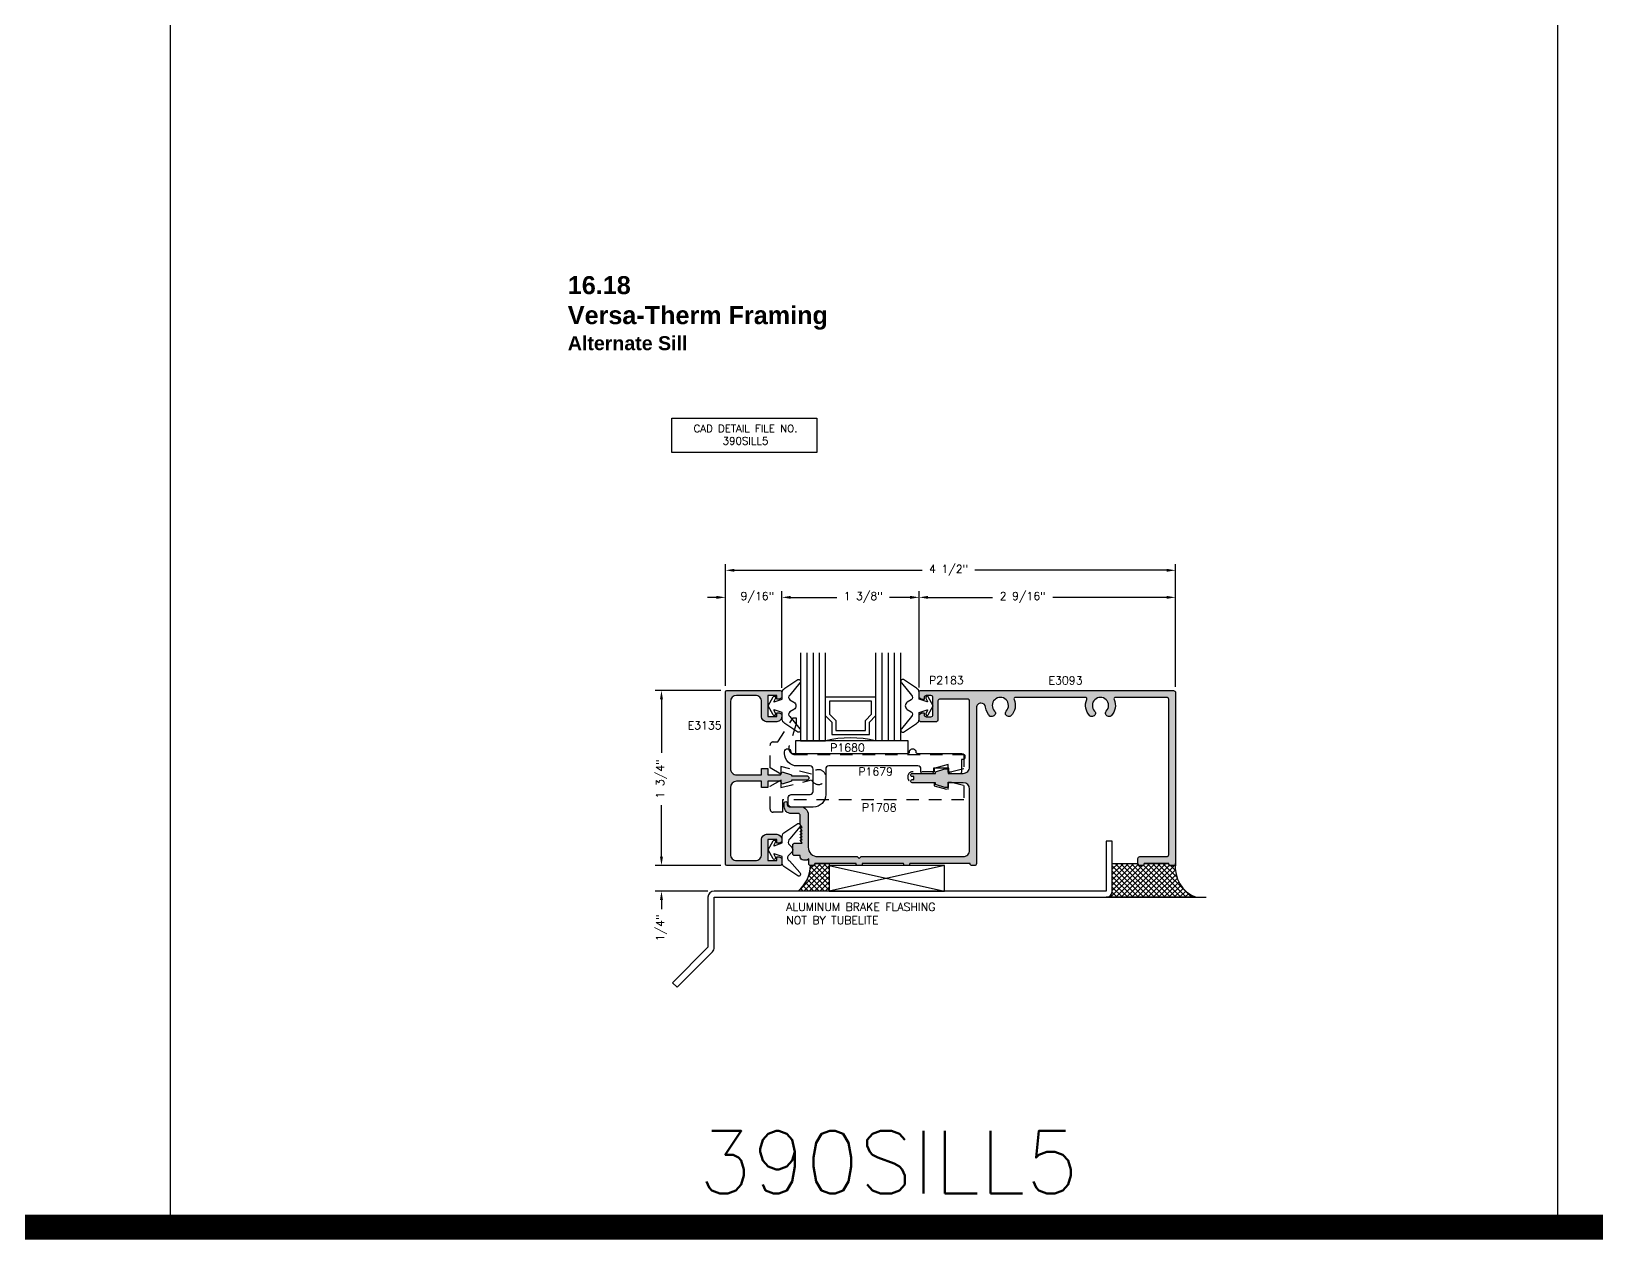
# Model space of a CAD drawing. Extents: x 0 to 139, y 0 to 39.
# Drawn here: x 67.94 to 83.59, y 14.5 to 26.59 of the extents above; entities that cross this region are included whole.
import ezdxf

# ---------------------------------------------------------------- set-up
doc = ezdxf.new("R2010")
doc.units = 0
doc.header["$MEASUREMENT"] = 0
doc.linetypes.add('HIDDEN2', pattern=[0.1875, 0.125, -0.0625])
doc.layers.get('DEFPOINTS').update_dxf_attribs({"linetype": 'CONTINUOUS'})
for name, color, linetype in [('R-ANNO-DIMS', 3, 'CONTINUOUS'), ('R-ANNO-TEXT', 6, 'CONTINUOUS'), ('R-DET1', 4, 'CONTINUOUS'), ('R-DET2', 2, 'CONTINUOUS'), ('R-DET3', 5, 'CONTINUOUS'), ('R-OTLN', 1, 'CONTINUOUS'), ('R-PAT1', 5, 'CONTINUOUS'), ('TITLE', 7, 'CONTINUOUS')]:
    doc.layers.add(name, color=color, linetype=linetype)
doc.styles.get("Standard").update_dxf_attribs({"font": 'simplex'})
doc.dimstyles.new('1X', dxfattribs={"dimtxt": 0.08, "dimasz": 0.09, "dimexe": 0.0625, "dimexo": 0.0625, "dimgap": 0.0625, "dimtad": 0, "dimdec": 5, "dimzin": 4, "dimtxsty": 'STANDARD', "dimcen": 0, "dimazin": 3, "dimtfac": 1, "dimtdec": 5, "dimtofl": 0, "dimtmove": 0, "dimatfit": 3, "dimtolj": 1, "dimtzin": 0})
pattern_1 = [(45, (72.71471679912965, 14.19499892158308), (-0.02651650429449553, 0.02651650429449553), []), (135, (72.71471679912965, 14.19499892158308), (-0.02651650429449553, -0.02651650429449553), [])]
pattern_2 = [(0, (72.71471679912965, 14.19499892158308), (0.009375, 0.01875), [0, -0.01875])]

# ---------------------------------------------------------------- blocks, each defined once
blk = doc.blocks.new('*D55')
at = {"layer": 'DEFPOINTS', "color": 0}
for p in [(74.89228389758746, 19.99479435710727), (74.23807637130348, 18.24479435710727), (74.89228389758748, 18.24479435710727)]:
    blk.add_point(p, dxfattribs=at)
at = {"layer": 'R-ANNO-DIMS', "color": 0}
for p, q in [((74.82978389758746, 19.99479435710727), (74.17557637130348, 19.99479435710727)), ((74.23807637130348, 19.90479435710727), (74.23807637130348, 19.37306921809298)), ((74.23807637130348, 18.33479435710727), (74.23807637130348, 18.84806921809298)), ((74.82978389758748, 18.24479435710727), (74.17557637130348, 18.24479435710727))]:
    blk.add_line(p, q, dxfattribs=at)
for points in [[(74.22307637130348, 19.90479435710727), (74.25307637130348, 19.90479435710727), (74.23807637130348, 19.99479435710727)], [(74.22307637130348, 18.33479435710727), (74.25307637130348, 18.33479435710727), (74.23807637130348, 18.24479435710727)]]:
    blk.add_solid(points, dxfattribs=at)
at = {"layer": 'R-ANNO-DIMS', "color": 0, "insert": (74.23807637130348, 19.110569218093), "char_height": 0.08, "attachment_point": 5, "rotation": 90}
blk.add_mtext('\\A1;1 3/4"', dxfattribs=at)
blk = doc.blocks.new('*D56')
at = {"layer": 'DEFPOINTS', "color": 0}
for p in [(74.89228389758746, 18.24479435710727), (74.23807637130348, 17.98952285817661), (74.76526998153165, 17.98952285817661)]:
    blk.add_point(p, dxfattribs=at)
at = {"layer": 'R-ANNO-DIMS', "color": 0}
for p, q in [((74.23807637130348, 18.33479435710727), (74.23807637130348, 18.42479435710727)), ((74.82978389758746, 18.24479435710727), (74.17557637130348, 18.24479435710727)), ((74.70276998153165, 17.98952285817661), (74.17557637130348, 17.98952285817661)), ((74.23807637130348, 17.89952285817661), (74.23807637130348, 17.80952285817661))]:
    blk.add_line(p, q, dxfattribs=at)
for points in [[(74.22307637130348, 18.33479435710727), (74.25307637130348, 18.33479435710727), (74.23807637130348, 18.24479435710727)], [(74.22307637130348, 17.89952285817661), (74.25307637130348, 17.89952285817661), (74.23807637130348, 17.98952285817661)]]:
    blk.add_solid(points, dxfattribs=at)
at = {"layer": 'R-ANNO-DIMS', "color": 0, "insert": (74.23807637130348, 17.62130857246234), "char_height": 0.08, "attachment_point": 5, "rotation": 90}
blk.add_mtext('\\A1;1/4"', dxfattribs=at)
blk = doc.blocks.new('*D57')
at = {"layer": 'DEFPOINTS', "color": 0}
for p in [(76.81223663572847, 20.9258864880792), (76.81223663572847, 19.96213604571594), (79.37570013127332, 19.96971778317404)]:
    blk.add_point(p, dxfattribs=at)
at = {"layer": 'R-ANNO-DIMS', "color": 0}
for p, q in [((76.81223663572847, 20.02463604571594), (76.81223663572847, 20.9883864880792)), ((79.37570013127332, 20.03221778317404), (79.37570013127332, 20.9883864880792)), ((76.90223663572847, 20.9258864880792), (77.5474922053162, 20.9258864880792)), ((79.28570013127332, 20.9258864880792), (78.14868268150668, 20.9258864880792))]:
    blk.add_line(p, q, dxfattribs=at)
for points in [[(76.90223663572847, 20.9408864880792), (76.90223663572847, 20.9108864880792), (76.81223663572847, 20.9258864880792)], [(79.28570013127332, 20.9408864880792), (79.28570013127332, 20.9108864880792), (79.37570013127332, 20.9258864880792)]]:
    blk.add_solid(points, dxfattribs=at)
at = {"layer": 'R-ANNO-DIMS', "color": 0, "insert": (77.84808744341144, 20.9258864880792), "char_height": 0.08, "attachment_point": 5}
blk.add_mtext('\\A1;2 9/16"', dxfattribs=at)
blk = doc.blocks.new('*D58')
at = {"layer": 'DEFPOINTS', "color": 0}
for p in [(75.44028389758746, 20.9258864880792), (75.44028389758746, 19.95772215746541), (76.81223663572847, 19.96213604571594)]:
    blk.add_point(p, dxfattribs=at)
at = {"layer": 'R-ANNO-DIMS', "color": 0}
for p, q in [((75.44028389758746, 20.02022215746541), (75.44028389758746, 20.9883864880792)), ((76.81223663572847, 20.02463604571594), (76.81223663572847, 20.9883864880792)), ((75.53028389758747, 20.9258864880792), (75.99149650493393, 20.9258864880792)), ((76.72223663572846, 20.9258864880792), (76.51649650493394, 20.9258864880792))]:
    blk.add_line(p, q, dxfattribs=at)
for points in [[(75.53028389758747, 20.9408864880792), (75.53028389758747, 20.9108864880792), (75.44028389758746, 20.9258864880792)], [(76.72223663572846, 20.9408864880792), (76.72223663572846, 20.9108864880792), (76.81223663572847, 20.9258864880792)]]:
    blk.add_solid(points, dxfattribs=at)
at = {"layer": 'R-ANNO-DIMS', "color": 0, "insert": (76.25399650493394, 20.9258864880792), "char_height": 0.08, "attachment_point": 5}
blk.add_mtext('\\A1;1 3/8"', dxfattribs=at)
blk = doc.blocks.new('*D59')
at = {"layer": 'DEFPOINTS', "color": 0}
for p in [(74.87728389758746, 20.9258864880792), (74.87728389758746, 19.97979435710728), (75.44028389758746, 19.95772215746541)]:
    blk.add_point(p, dxfattribs=at)
at = {"layer": 'R-ANNO-DIMS', "color": 0}
for p, q in [((74.87728389758746, 20.04229435710728), (74.87728389758746, 20.9883864880792)), ((75.44028389758746, 20.02022215746541), (75.44028389758746, 20.9883864880792)), ((74.78728389758746, 20.9258864880792), (74.69728389758745, 20.9258864880792)), ((75.53028389758747, 20.9258864880792), (75.62028389758747, 20.9258864880792))]:
    blk.add_line(p, q, dxfattribs=at)
for points in [[(74.78728389758746, 20.9408864880792), (74.78728389758746, 20.9108864880792), (74.87728389758746, 20.9258864880792)], [(75.53028389758747, 20.9408864880792), (75.53028389758747, 20.9108864880792), (75.44028389758746, 20.9258864880792)]]:
    blk.add_solid(points, dxfattribs=at)
at = {"layer": 'R-ANNO-DIMS', "color": 0, "insert": (75.19637567992741, 20.9258864880792), "char_height": 0.08, "attachment_point": 5}
blk.add_mtext('\\A1;9/16"', dxfattribs=at)
blk = doc.blocks.new('*D54')
at = {"layer": 'DEFPOINTS', "color": 0}
for p in [(79.37570013127332, 21.19624587723035), (74.87728389758746, 20.9258864880792), (79.37570013127332, 20.9258864880792)]:
    blk.add_point(p, dxfattribs=at)
at = {"layer": 'R-ANNO-DIMS', "color": 0}
for p, q in [((74.87728389758746, 20.9883864880792), (74.87728389758746, 21.25874587723035)), ((74.96728389758746, 21.19624587723035), (76.84461088248929, 21.19624587723035)), ((79.28570013127332, 21.19624587723035), (77.3696108824893, 21.19624587723035)), ((79.37570013127332, 20.9883864880792), (79.37570013127332, 21.25874587723035))]:
    blk.add_line(p, q, dxfattribs=at)
for points in [[(74.96728389758746, 21.21124587723035), (74.96728389758746, 21.18124587723035), (74.87728389758746, 21.19624587723035)], [(79.28570013127332, 21.21124587723035), (79.28570013127332, 21.18124587723035), (79.37570013127332, 21.19624587723035)]]:
    blk.add_solid(points, dxfattribs=at)
at = {"layer": 'R-ANNO-DIMS', "color": 0, "insert": (77.1071108824893, 21.19624587723035), "char_height": 0.08, "attachment_point": 5}
blk.add_mtext('\\A1;4 1/2"', dxfattribs=at)

msp = doc.modelspace()

# ---------------------------------------------------------------- hatches: boundary and pattern name
at = {"layer": 'R-DET3'}
h = msp.add_hatch(dxfattribs=at)
h.set_pattern_fill('ANSI37', color=256, scale=0.3, style=0)
h.set_pattern_definition(pattern_1)
edge = h.paths.add_edge_path()
edge.add_line((75.77878859829048, 18.26643742954079), (75.91288066869068, 18.26643742954079))
edge.add_line((75.91288066869068, 18.26643742954079), (75.91288066869068, 17.98976660165034))
edge.add_line((75.91288066869068, 17.98976660165034), (75.60323651036435, 17.98976660165034))
edge.add_arc((75.39131158587274, 18.24988646680301), 0.3355212629146163, 309.1704019478558, 359.0694462676836)
edge.add_line((75.72678859829048, 18.2444374295408), (75.75878859829048, 18.2444374295408))
edge.add_arc((75.7587885982905, 18.2544374295408), 0.01000000000000156, 269.9999999999185, 359.9999999999797)
edge.add_line((75.76878859829048, 18.25443742954079), (75.76878859829048, 18.2564374295408))
edge.add_arc((75.77878859829048, 18.2564374295408), 0.009999999999990905, 90, 180.0000000000204, ccw=False)
h = msp.add_hatch(dxfattribs=at)
h.set_pattern_fill('ANSI37', color=256, scale=0.3, style=0)
h.set_pattern_definition(pattern_1)
edge = h.paths.add_edge_path()
edge.add_line((79.07083197349952, 18.26619368606706), (79.29773197349952, 18.26619368606706))
edge.add_arc((79.29773197349954, 18.25602701940039), 0.01016666666666666, -10.388857815481401, 90.00000000008009, ccw=False)
edge.add_arc((79.31618267772487, 18.25264439029241), 0.008591549295762013, 169.6111421845133, 280.3888578155904)
edge.add_line((79.31773197349953, 18.24419368606706), (79.35573311632402, 18.24419368606706))
edge.add_arc((79.35573311632402, 18.26419368606706), 0.02000000000000313, 270, 359.9967259554512)
edge.add_arc((79.69350776892394, 18.22529480185265), 0.3201464729439384, 173.0213301889905, 248.6971836574843)
edge.add_line((79.5771995071617, 17.92702285817661), (78.68131598153165, 17.92702285817661))
edge.add_line((78.68131598153165, 17.92702285817661), (78.6907127601341, 17.92773329148532))
edge.add_arc((78.68636958748723, 17.98517968552974), 0.05761034054183993, 274.3235603609035, 364.3235603608996)
edge.add_line((78.74381598153165, 17.98952285817661), (78.74381598153165, 18.26619368606706))
edge.add_line((78.74381598153165, 18.26619368606706), (79.00073197349954, 18.26619368606707))
edge.add_line((79.00073197349954, 18.26619368606707), (79.00073197349954, 18.26419368606705))
edge.add_arc((79.02073197349954, 18.26419368606705), 0.01999999999999602, 180, 270)
edge.add_line((79.02073197349954, 18.24419368606706), (79.05083197349953, 18.24419368606706))
edge.add_arc((79.05083197349953, 18.25419368606706), 0.01000000000000156, 270, 359.9999999999797)
edge.add_arc((79.07303197349954, 18.25419368606705), 0.01220000000000709, 100.38885781554399, 180, ccw=False)
at = {"layer": 'R-PAT1'}
h = msp.add_hatch(dxfattribs=at)
h.set_pattern_fill('DOTS', color=256, scale=0.3, style=0)
h.set_pattern_definition(pattern_2)
edge = h.paths.add_edge_path()
edge.add_arc((75.17631599875477, 19.88282645827459), 0.06196790714735794, 359.9703191285418, 450.0296808714681)
edge.add_line((75.17628389758745, 19.94479435710728), (74.98928389758746, 19.94479435710728))
edge.add_arc((74.98942296008745, 19.88265529460728), 0.0621392181054573, 90.12822338664773, 179.871776613349)
edge.add_line((74.92728389758746, 19.88279435710728), (74.92728389758746, 19.21379435710728))
edge.add_arc((74.98925179642013, 19.21376225593996), 0.06196790714734373, 179.9703191285385, 270.0296808714681)
edge.add_line((74.98928389758746, 19.15179435710728), (75.23828389758746, 19.15179435710728))
edge.add_line((75.23828389758746, 19.15179435710728), (75.23828389758746, 19.21429435710728))
edge.add_line((75.23828389758746, 19.21429435710728), (75.30228389758746, 19.21429435710728))
edge.add_line((75.30228389758746, 19.21429435710728), (75.30228389758746, 19.15179435710728))
edge.add_line((75.30228389758746, 19.15179435710728), (75.42728389758746, 19.15179435710728))
edge.add_line((75.42728389758746, 19.15179435710728), (75.44428389758745, 19.18279435710728))
edge.add_line((75.44428389758745, 19.18279435710728), (75.53628389758747, 19.15179435710728))
edge.add_line((75.53628389758747, 19.15179435710728), (75.53628389758747, 19.14279435710728))
edge.add_line((75.53628389758747, 19.14279435710728), (75.68928389758746, 19.14279435710728))
edge.add_arc((75.68940785592079, 19.11991831544061), 0.02287637751050874, -0.3104654173765766, 90.31046541735878, ccw=False)
edge.add_arc((75.68940785592079, 19.11967039877394), 0.02287637751050874, -90.31046541735878, 0.31046541735878463, ccw=False)
edge.add_line((75.68928389758746, 19.09679435710728), (75.53628389758747, 19.09679435710728))
edge.add_line((75.53628389758747, 19.09679435710728), (75.53628389758747, 19.08779435710728))
edge.add_line((75.53628389758747, 19.08779435710728), (75.44428389758745, 19.05679435710728))
edge.add_line((75.44428389758745, 19.05679435710728), (75.42728389758746, 19.08779435710728))
edge.add_line((75.42728389758746, 19.08779435710728), (75.30228389758746, 19.08779435710728))
edge.add_line((75.30228389758746, 19.08779435710728), (75.30228389758746, 19.02529435710728))
edge.add_line((75.30228389758746, 19.02529435710728), (75.23828389758746, 19.02529435710728))
edge.add_line((75.23828389758746, 19.02529435710728), (75.23828389758746, 19.08779435710728))
edge.add_line((75.23828389758746, 19.08779435710728), (74.98928389758746, 19.08779435710728))
edge.add_arc((74.98942296008745, 19.02565529460728), 0.0621392181054573, 90.12822338664773, 179.871776613349)
edge.add_line((74.92728389758746, 19.02579435710728), (74.92728389758746, 18.35679435710728))
edge.add_arc((74.98925179642013, 18.35676225593996), 0.06196790714734373, 179.9703191285352, 270.0296808714681)
edge.add_line((74.98928389758746, 18.29479435710728), (75.17628389758745, 18.29479435710728))
edge.add_arc((75.17648583557195, 18.35659241912279), 0.06179839195175105, 269.812774823736, 360.1872251762541)
edge.add_line((75.23828389758746, 18.35679435710728), (75.23828389758746, 18.50679435710727))
edge.add_arc((75.2884737034127, 18.50660455128203), 0.05019016472404399, 90.21667788290938, 179.7833221170947, ccw=False)
edge.add_line((75.28828389758746, 18.55679435710728), (75.39028389758745, 18.55679435710728))
edge.add_arc((75.39026578164543, 18.50677624116524), 0.05001811922271911, 0.020751820721216063, 89.97924817928288, ccw=False)
edge.add_line((75.44028389758746, 18.50679435710727), (75.44028389758746, 18.48179435710728))
edge.add_line((75.44028389758746, 18.48179435710728), (75.41528389758746, 18.46779435710728))
edge.add_line((75.41528389758746, 18.46779435710728), (75.39028389758745, 18.46779435710728))
edge.add_line((75.39028389758745, 18.46779435710728), (75.39028389758745, 18.50629435710728))
edge.add_line((75.39028389758745, 18.50629435710728), (75.30228389758746, 18.50629435710728))
edge.add_line((75.30228389758746, 18.50629435710728), (75.30228389758746, 18.29429435710728))
edge.add_line((75.30228389758746, 18.29429435710728), (75.39028389758745, 18.29429435710728))
edge.add_line((75.39028389758745, 18.29429435710728), (75.39028389758745, 18.33279435710728))
edge.add_line((75.39028389758745, 18.33279435710728), (75.41528389758746, 18.33279435710728))
edge.add_line((75.41528389758746, 18.33279435710728), (75.44028389758746, 18.31879435710728))
edge.add_line((75.44028389758746, 18.31879435710728), (75.44028389758746, 18.25979435710727))
edge.add_arc((75.4252613169423, 18.25981693775244), 0.01502259761579357, 270.0861220001308, 359.91387799988274, ccw=False)
edge.add_line((75.42528389758746, 18.24479435710727), (74.89228389758746, 18.24479435710727))
edge.add_arc((74.89230647823261, 18.25981693775244), 0.01502259761579, 180.0861220001174, 269.91387799992333, ccw=False)
edge.add_line((74.87728389758746, 18.25979435710727), (74.87728389758746, 19.11979435710727))
edge.add_line((74.87728389758746, 19.11979435710727), (74.87728389758746, 19.97979435710728))
edge.add_arc((74.89230647823261, 19.97977177646212), 0.01502259761577936, 90.08612200007673, 179.9138779998691, ccw=False)
edge.add_line((74.89228389758746, 19.99479435710727), (75.42528389758746, 19.99479435710727))
edge.add_arc((75.4252613169423, 19.97977177646212), 0.01502259761578291, 0.08612200011731375, 89.9138779998691, ccw=False)
edge.add_line((75.44028389758746, 19.97979435710728), (75.44028389758746, 19.92079435710728))
edge.add_line((75.44028389758746, 19.92079435710728), (75.41528389758746, 19.90679435710728))
edge.add_line((75.41528389758746, 19.90679435710728), (75.39028389758745, 19.90679435710728))
edge.add_line((75.39028389758745, 19.90679435710728), (75.39028389758745, 19.94529435710728))
edge.add_line((75.39028389758745, 19.94529435710728), (75.30228389758746, 19.94529435710728))
edge.add_line((75.30228389758746, 19.94529435710728), (75.30228389758746, 19.73329435710728))
edge.add_line((75.30228389758746, 19.73329435710728), (75.39028389758745, 19.73329435710728))
edge.add_line((75.39028389758745, 19.73329435710728), (75.39028389758745, 19.77179435710728))
edge.add_line((75.39028389758745, 19.77179435710728), (75.41528389758746, 19.77179435710728))
edge.add_line((75.41528389758746, 19.77179435710728), (75.44028389758746, 19.75779435710728))
edge.add_line((75.44028389758746, 19.75779435710728), (75.44028389758746, 19.73279435710728))
edge.add_arc((75.39043582066438, 19.73264243403036), 0.04984830843219237, -90.1746210627366, 0.17462106272841993, ccw=False)
edge.add_line((75.39028389758745, 19.68279435710728), (75.28828389758746, 19.68279435710728))
edge.add_arc((75.28830201352949, 19.73281247304931), 0.05001811922271555, 180.0207518207171, 269.97924817928293, ccw=False)
edge.add_line((75.23828389758746, 19.73279435710728), (75.23828389758746, 19.88279435710728))
h = msp.add_hatch(dxfattribs=at)
h.set_pattern_fill('DOTS', color=256, scale=0.3, style=0)
h.set_pattern_definition(pattern_2)
edge = h.paths.add_edge_path()
edge.add_line((75.62513197349953, 18.65519368606705), (75.62513197349953, 18.74519368606705))
edge.add_arc((75.60513197349952, 18.74519368606705), 0.01999999999999957, 0, 90)
edge.add_line((75.60513197349952, 18.76519368606705), (75.53323197349953, 18.76519368606705))
edge.add_arc((75.53317488130095, 18.83313659386847), 0.06794293178860612, 179.9518545591017, 270.0481454408979, ccw=False)
edge.add_line((75.46523197349953, 18.83319368606706), (75.46523197349953, 18.87019368606705))
edge.add_arc((75.48023197349953, 18.87019401940039), 0.01500000000370427, -0.0012732395480838932, 180.0012732395481, ccw=False)
edge.add_line((75.49523197349953, 18.87019368606705), (75.49523197349953, 18.85319368606705))
edge.add_arc((75.51523197349952, 18.85319368606705), 0.01999999999999957, 180, 270)
edge.add_line((75.51523197349952, 18.83319368606706), (75.62523197349952, 18.83319368606706))
edge.add_arc((75.62516868044817, 18.7531303930157), 0.08006331806912682, 0.04529446418848693, 89.95470553581009, ccw=False)
edge.add_line((75.70523197349952, 18.75319368606706), (75.70523197349952, 18.42719368606706))
edge.add_arc((75.79809881287777, 18.42706052544529), 0.09286693484688208, 179.9178443409255, 270.082155659077)
edge.add_line((75.79823197349954, 18.33419368606705), (76.19423197349954, 18.33419368606705))
edge.add_line((76.19423197349953, 18.33419368606705), (76.21423197349952, 18.31419368606705))
edge.add_line((76.21423197349954, 18.31419368606706), (76.23423197349955, 18.33419368606706))
edge.add_line((76.23423197349953, 18.33419368606705), (77.25423197349953, 18.33419368606705))
edge.add_arc((77.25423982790566, 18.39718583166092), 0.06299214608354659, 269.9928558661521, 360.0071441338504)
edge.add_line((77.31723197349953, 18.39719368606706), (77.31723197349953, 19.00919368606705))
edge.add_arc((77.25406851196108, 19.00903022452859), 0.06316367305021917, 0.148276157292236, 89.85172384270454)
edge.add_line((77.25423197349953, 19.07219368606705), (77.10273197349953, 19.07219368606705))
edge.add_line((77.10273197349953, 19.07219368606705), (77.10273197349953, 19.02519368606705))
edge.add_line((77.10273197349953, 19.02519368606706), (77.07173197349952, 19.02519368606706))
edge.add_line((77.07173197349952, 19.02519368606706), (76.97773197349953, 19.05619368606705))
edge.add_line((76.97773197349953, 19.05619368606705), (76.97773197349953, 19.07219368606705))
edge.add_line((76.97773197349953, 19.07219368606705), (76.74423197349954, 19.07219368606705))
edge.add_arc((76.74410883917118, 19.0880705517387), 0.01587734315363058, 179.5556468117117, 270.44435318828187, ccw=False)
edge.add_arc((76.74410883917118, 19.08831682039541), 0.01587734315362926, 89.5556468117133, 180.4443531882915, ccw=False)
edge.add_line((76.74423197349954, 19.10419368606706), (76.75923197349954, 19.10419368606706))
edge.add_line((76.75923197349952, 19.10419368606706), (76.75923197349952, 19.13419368606706))
edge.add_line((76.75923197349952, 19.13419368606705), (76.74423197349952, 19.13419368606705))
edge.add_arc((76.74410883917118, 19.15007055173869), 0.01587734315363233, 179.5556468117182, 270.4443531882754, ccw=False)
edge.add_arc((76.74410883917118, 19.15031682039541), 0.01587734315363191, 89.55564681172302, 180.444353188285, ccw=False)
edge.add_line((76.74423197349954, 19.16619368606705), (76.97773197349953, 19.16619368606705))
edge.add_line((76.97773197349953, 19.16619368606705), (76.97773197349953, 19.18219368606705))
edge.add_line((76.97773197349953, 19.18219368606705), (77.07173197349952, 19.21319368606705))
edge.add_line((77.07173197349952, 19.21319368606706), (77.10273197349953, 19.21319368606706))
edge.add_line((77.10273197349953, 19.21319368606706), (77.10273197349953, 19.16619368606706))
edge.add_line((77.10273197349953, 19.16619368606705), (77.25423197349953, 19.16619368606705))
edge.add_arc((77.25423982790566, 19.22918583166093), 0.06299214608354836, 269.9928558661545, 360.0071441338472)
edge.add_line((77.31723197349953, 19.22919368606706), (77.31723197349953, 19.89219368606706))
edge.add_arc((77.30220939285437, 19.89217110542189), 0.01502259761579001, 0.08612200011391093, 89.91387799988271)
edge.add_line((77.30223197349953, 19.90719368606705), (77.01613197349953, 19.90719368606705))
edge.add_arc((77.01608404969816, 19.89234095704308), 0.01485280633921783, 89.81513013376511, 180.5681177985834)
edge.add_line((77.00123197349953, 19.89219368606705), (77.00123197349953, 19.69719368606705))
edge.add_arc((76.98620939285438, 19.69721626671222), 0.01502259761579046, 270.086122000119, 359.91387799988274, ccw=False)
edge.add_line((76.98623197349953, 19.68219368606705), (76.82823197349953, 19.68219368606705))
edge.add_arc((76.8280851481027, 19.69704686067023), 0.01485390027869796, 179.4336428545153, 270.5663571454692, ccw=False)
edge.add_line((76.81323197349953, 19.69719368606705), (76.81323197349953, 19.75629368606705))
edge.add_line((76.81323197349953, 19.75629368606705), (76.83823197349953, 19.77069368606706))
edge.add_line((76.83823197349953, 19.77069368606706), (76.86323197349954, 19.77069368606706))
edge.add_line((76.86323197349954, 19.77069368606706), (76.86323197349954, 19.75219368606705))
edge.add_arc((76.88323197349953, 19.75219368606705), 0.01999999999999957, 180, 270)
edge.add_line((76.88323197349953, 19.73219368606706), (76.93113197349953, 19.73219368606706))
edge.add_arc((76.93113197349953, 19.75219368606705), 0.01999999999999957, 270, 360)
edge.add_line((76.95113197349953, 19.75219368606705), (76.95113197349953, 19.92419368606706))
edge.add_arc((76.93113197349953, 19.92419368606706), 0.01999999999999957, 0, 90)
edge.add_line((76.93113197349953, 19.94419368606705), (76.88323197349953, 19.94419368606705))
edge.add_arc((76.88323197349953, 19.92419368606706), 0.01999999999999957, 90, 180)
edge.add_line((76.86323197349954, 19.92419368606706), (76.86323197349954, 19.90569368606706))
edge.add_line((76.86323197349954, 19.90569368606705), (76.83823197349953, 19.90569368606705))
edge.add_line((76.83823197349953, 19.90569368606705), (76.81323197349953, 19.92009368606706))
edge.add_line((76.81323197349953, 19.92009368606706), (76.81323197349953, 19.97919368606706))
edge.add_arc((76.8280851481027, 19.97934051146388), 0.01485390027869845, 89.43364285453077, 180.5663571454847, ccw=False)
edge.add_line((76.82823197349953, 19.99419368606706), (79.35583083060973, 19.99419368606706))
edge.add_arc((79.35583083060973, 19.97419368606705), 0.02000000000000046, -0.003274044538613907, 90, ccw=False)
edge.add_line((79.37583083057707, 19.97419254320991), (79.37573311629136, 18.26419254320991))
edge.add_arc((79.35573311632402, 18.26419368606705), 0.01999999999999964, 270, 359.9967259554589, ccw=False)
edge.add_line((79.35573311632402, 18.24419368606705), (79.32773197349952, 18.24419368606705))
edge.add_arc((79.32773197349952, 18.26419368606705), 0.01999999999999957, 180, 270, ccw=False)
edge.add_line((79.30773197349953, 18.26419368606705), (79.30773197349953, 18.26619368606706))
edge.add_line((79.30773197349953, 18.26619368606706), (79.06083197349953, 18.26619368606706))
edge.add_line((79.06083197349953, 18.26619368606706), (79.06083197349953, 18.26419368606705))
edge.add_arc((79.04083197349954, 18.26419368606705), 0.01999999999999957, -90, 0, ccw=False)
edge.add_line((79.04083197349954, 18.24419368606705), (79.02073197349954, 18.24419368606705))
edge.add_arc((79.02073197349954, 18.26419368606705), 0.01999999999999957, 180, 270, ccw=False)
edge.add_line((79.00073197349954, 18.26419368606705), (79.00073197349954, 18.31419368606705))
edge.add_arc((79.02073197349954, 18.31419368606705), 0.01999999999999957, 90, 180, ccw=False)
edge.add_line((79.02073197349954, 18.33419368606705), (79.28773197349953, 18.33419368606705))
edge.add_arc((79.28773197349953, 18.35419368606705), 0.01999999999999957, 270, 360)
edge.add_line((79.30773197349953, 18.35419368606705), (79.30773197349953, 19.90619368606706))
edge.add_arc((79.28773197349953, 19.90619368606706), 0.01999999999999957, 0, 90)
edge.add_line((79.28773197349953, 19.92619368606705), (78.77562859697234, 19.92619368606705))
edge.add_arc((78.7755655396475, 19.91123699816897), 0.01495682082218907, 89.75844269804058, 204.2511084174029)
edge.add_arc((78.62554926878529, 19.84523704764897), 0.1489366923208139, -44.58217776037759, 23.696582725904477, ccw=False)
edge.add_arc((78.72078425308094, 19.7515080148755), 0.0153150090438233, 270.5400204596514, 315.07940174810665, ccw=False)
edge.add_line((78.72092859697234, 19.73619368606705), (78.70642859697234, 19.73619368606705))
edge.add_arc((78.70648289042718, 19.76745175039095), 0.03125811147615821, 136.1826082799348, 269.9004806357495, ccw=False)
edge.add_arc((78.62547859697234, 19.84518416746749), 0.08100953402984448, 316.1801184852707, 583.8198815147293)
edge.add_arc((78.5444739783618, 19.76745169092294), 0.03125838726622792, -89.71658710763683, 43.81705772234528, ccw=False)
edge.add_line((78.54462859697234, 19.73619368606705), (78.53002859697234, 19.73619368606705))
edge.add_arc((78.53017294086375, 19.75150801487551), 0.01531500904382582, 224.920598251898, 269.4599795403454, ccw=False)
edge.add_arc((78.62551617369803, 19.84529340384692), 0.1490533542410315, 156.3047781592869, 224.5683995306312, ccw=False)
edge.add_arc((78.47541582282396, 19.91128178102739), 0.01491216014738189, 335.9041848717072, 450.3351427030987)
edge.add_line((78.47532859697235, 19.92619368606705), (77.77533197349953, 19.92619368606705))
edge.add_arc((77.7752689161747, 19.91123699816897), 0.01495682082218907, 89.75844269804058, 204.2511084174029)
edge.add_arc((77.62525264531247, 19.84523704764897), 0.148936692320816, -44.58217776037719, 23.69658272590368, ccw=False)
edge.add_arc((77.72048762960813, 19.7515080148755), 0.01531500904382267, 270.5400204596514, 315.07940174810903, ccw=False)
edge.add_line((77.72063197349954, 19.73619368606705), (77.70613197349954, 19.73619368606705))
edge.add_arc((77.70618626695438, 19.76745175039095), 0.03125811147615821, 136.1826082799348, 269.9004806357495, ccw=False)
edge.add_arc((77.62518197349954, 19.84518416746749), 0.08100953402984448, 316.1801184852707, 583.8198815147293)
edge.add_arc((77.54417768004468, 19.76745175039095), 0.03125811147615885, -89.90048063574471, 43.817391720060584, ccw=False)
edge.add_line((77.54423197349954, 19.73619368606705), (77.52363197349953, 19.73619368606705))
edge.add_arc((77.62480399034142, 19.84504448631812), 0.1486077848134137, 186.4332302309813, 227.0938962912281, ccw=False)
edge.add_arc((77.43134579899443, 19.82310292197677), 0.04609084464914205, 6.591507758643627, 89.89287594187986)
edge.add_line((77.43143197349953, 19.86919368606706), (77.43123197349952, 19.86919368606706))
edge.add_arc((77.43115317768802, 19.82327248187858), 0.04592127179097036, 89.90168674597554, 180.0983132540256)
edge.add_line((77.38523197349953, 19.82319368606705), (77.38523197349953, 18.26419368606705))
edge.add_arc((77.36523197349953, 18.26419368606705), 0.01999999999999957, -90, 0, ccw=False)
edge.add_line((77.36523197349953, 18.24419368606705), (77.34323197349953, 18.24419368606705))
edge.add_arc((77.34323197349953, 18.26419368606705), 0.01999999999999957, 180, 270, ccw=False)
edge.add_line((77.32323197349953, 18.26419368606705), (77.32323197349953, 18.26619368606705))
edge.add_line((77.32323197349953, 18.26619368606706), (76.71923197349953, 18.26619368606706))
edge.add_line((76.71923197349953, 18.26619368606706), (76.71923197349953, 18.26419368606705))
edge.add_arc((76.69923197349954, 18.26419368606705), 0.01999999999999957, -90, 0, ccw=False)
edge.add_line((76.69923197349954, 18.24419368606706), (76.67723197349953, 18.24419368606706))
edge.add_arc((76.67723197349953, 18.26419368606705), 0.01999999999999957, 180, 270, ccw=False)
edge.add_line((76.65723197349953, 18.26419368606705), (76.65723197349953, 18.26619368606706))
edge.add_line((76.65723197349953, 18.26619368606706), (76.24523197349954, 18.26619368606706))
edge.add_line((76.24523197349953, 18.26619368606706), (76.24523197349953, 18.26419368606705))
edge.add_arc((76.22523197349953, 18.26419368606705), 0.01999999999999957, -90, 0, ccw=False)
edge.add_line((76.22523197349953, 18.24419368606706), (76.20323197349953, 18.24419368606706))
edge.add_arc((76.20323197349953, 18.26419368606705), 0.01999999999999957, 180, 270, ccw=False)
edge.add_line((76.18323197349953, 18.26419368606705), (76.18323197349953, 18.26619368606706))
edge.add_line((76.18323197349953, 18.26619368606706), (75.77223197349953, 18.26619368606706))
edge.add_line((75.77223197349953, 18.26619368606706), (75.77223197349953, 18.26419368606705))
edge.add_arc((75.75223197349953, 18.26419368606705), 0.01999999999999957, -90, 0, ccw=False)
edge.add_line((75.75223197349953, 18.24419368606705), (75.73023197349954, 18.24419368606705))
edge.add_arc((75.73023197349953, 18.26419368606705), 0.01999999999999957, 180, 270, ccw=False)
edge.add_line((75.71023197349953, 18.26419368606705), (75.71023197349953, 18.31319368606706))
edge.add_line((75.71023197349953, 18.31319368606705), (75.69523197349953, 18.29819368606705))
edge.add_line((75.69523197349953, 18.29819368606705), (75.65623197349953, 18.29819368606705))
edge.add_arc((75.65613081070883, 18.32909252327636), 0.03089900281234144, 179.8124142924321, 270.18758570756785, ccw=False)
edge.add_line((75.62523197349954, 18.32919368606706), (75.62523197349954, 18.34419368606706))
edge.add_line((75.62523197349954, 18.34419368606706), (75.57013197349954, 18.34419368606706))
edge.add_arc((75.57013197349953, 18.36419368606705), 0.01999999999999957, 180, 270, ccw=False)
edge.add_line((75.55013197349953, 18.36419368606705), (75.55013197349953, 18.44919368606705))
edge.add_arc((75.57013197349953, 18.44919368606705), 0.01999999999999957, 90, 180, ccw=False)
edge.add_line((75.57013197349953, 18.46919368606706), (75.64303197349953, 18.46919368606706))
edge.add_line((75.64303197349953, 18.46919368606706), (75.62523197349954, 18.50019368606706))
edge.add_line((75.62523197349954, 18.50019368606705), (75.64303197349953, 18.50019368606705))
edge.add_line((75.64303197349953, 18.50019368606705), (75.62523197349954, 18.53119368606705))
edge.add_line((75.62523197349954, 18.53119368606706), (75.64303197349953, 18.53119368606706))
edge.add_line((75.64303197349953, 18.53119368606706), (75.62513197349953, 18.56219368606705))
edge.add_line((75.62513197349953, 18.56219368606705), (75.64303197349953, 18.56219368606705))
edge.add_line((75.64303197349953, 18.56219368606705), (75.62513197349953, 18.59319368606705))
edge.add_line((75.62513197349953, 18.59319368606705), (75.64303197349953, 18.59319368606705))
edge.add_line((75.64303197349953, 18.59319368606705), (75.62513197349953, 18.62419368606705))
edge.add_line((75.62513197349953, 18.62419368606705), (75.64303197349953, 18.62419368606705))
edge.add_line((75.64303197349953, 18.62419368606705), (75.62513197349953, 18.65519368606705))

# ---------------------------------------------------------------- linework, layer by layer
at = {"layer": 'R-ANNO-TEXT'}
msp.add_lwpolyline([(74.34103462050753, 22.71788661693891), (75.79251456350275, 22.71788661693891), (75.79251456350275, 22.37582377743497), (74.34103462050753, 22.37582377743497)], close=True, dxfattribs=at)
at = {"layer": 'R-DET1'}
msp.add_lwpolyline([(75.23828389758746, 19.88279435710728, 0.4145170492627818), (75.17628389758745, 19.94479435710728), (74.98928389758746, 19.94479435710728, 0.4129032258064542), (74.92728389758746, 19.88279435710728), (74.92728389758746, 19.21379435710728, 0.4145170492627589), (74.98928389758746, 19.15179435710728), (75.23828389758746, 19.15179435710728), (75.23828389758746, 19.21429435710728), (75.30228389758746, 19.21429435710728), (75.30228389758746, 19.15179435710728), (75.42728389758746, 19.15179435710728), (75.44428389758745, 19.18279435710728), (75.53628389758747, 19.15179435710728), (75.53628389758747, 19.14279435710728), (75.68928389758746, 19.14279435710728, -0.4173913043479035), (75.71228389758745, 19.11979435710727, -0.417391304347783), (75.68928389758746, 19.09679435710728), (75.53628389758747, 19.09679435710728), (75.53628389758747, 19.08779435710728), (75.44428389758745, 19.05679435710728), (75.42728389758746, 19.08779435710728), (75.30228389758746, 19.08779435710728), (75.30228389758746, 19.02529435710728), (75.23828389758746, 19.02529435710728), (75.23828389758746, 19.08779435710728), (74.98928389758746, 19.08779435710728, 0.4129032258064458), (74.92728389758746, 19.02579435710728), (74.92728389758746, 18.35679435710728, 0.4145170492627758), (74.98928389758746, 18.29479435710728), (75.17628389758745, 18.29479435710728, 0.4161290322580735), (75.23828389758746, 18.35679435710728), (75.23828389758746, 18.50679435710727, -0.4120000000000074), (75.28828389758746, 18.55679435710728), (75.39028389758745, 18.55679435710728, -0.4140014137019815), (75.44028389758746, 18.50679435710727), (75.44028389758746, 18.48179435710728), (75.41528389758746, 18.46779435710728), (75.39028389758745, 18.46779435710728), (75.39028389758745, 18.50629435710728), (75.30228389758746, 18.50629435710728), (75.30228389758746, 18.29429435710728), (75.39028389758745, 18.29429435710728), (75.39028389758745, 18.33279435710728), (75.41528389758746, 18.33279435710728), (75.44028389758746, 18.31879435710728), (75.44028389758746, 18.25979435710727, -0.4133333333333261), (75.42528389758746, 18.24479435710727), (74.89228389758746, 18.24479435710727, -0.4133333333333781), (74.87728389758746, 18.25979435710727), (74.87728389758746, 19.11979435710727), (74.87728389758746, 19.97979435710728, -0.4133333333333608), (74.89228389758746, 19.99479435710727), (75.42528389758746, 19.99479435710727, -0.4133333333334039), (75.44028389758746, 19.97979435710728), (75.44028389758746, 19.92079435710728), (75.41528389758746, 19.90679435710728), (75.39028389758745, 19.90679435710728), (75.39028389758745, 19.94529435710728), (75.30228389758746, 19.94529435710728), (75.30228389758746, 19.73329435710728), (75.39028389758745, 19.73329435710728), (75.39028389758745, 19.77179435710728), (75.41528389758746, 19.77179435710728), (75.44028389758746, 19.75779435710728), (75.44028389758746, 19.73279435710728, -0.4160000000000056), (75.39028389758745, 19.68279435710728), (75.28828389758746, 19.68279435710728, -0.4140014137019685), (75.23828389758746, 19.73279435710728), (75.23828389758746, 19.88279435710728)], format="xyb", close=True, dxfattribs=at)
at = {"layer": 'R-DET2', "color": 2}
for points in [[(75.62762093981048, 20.37111893322397), (75.62762093981043, 19.49048320138747), (75.87762093981043, 19.49048320138747), (75.87762093981048, 20.37111893322397)], [(75.69012093981048, 20.37111893322397), (75.69012093981043, 19.49048320138747)], [(75.75262093981048, 20.37111893322397), (75.75262093981043, 19.49048320138747)], [(75.81512093981048, 20.37111893322397), (75.81512093981043, 19.49048320138747)], [(76.62762093981048, 20.37111893322397), (76.62762093981043, 19.49048320138747), (76.37762093981043, 19.49048320138747)], [(76.44012093981048, 20.37111893322397), (76.44012093981043, 19.49048320138747)], [(76.50262093981048, 20.37111893322397), (76.50262093981043, 19.49048320138747)], [(76.56512093981048, 20.37111893322397), (76.56512093981043, 19.49048320138747)], [(76.37762093981043, 19.92848320138747), (75.87762093981043, 19.92848320138747)], [(75.87762093981043, 19.74048320138747), (75.93962093981044, 19.67848320138747), (75.93962093981044, 19.55348320138747), (76.31562093981042, 19.55348320138747), (76.31562093981042, 19.67848320138747), (76.37762093981043, 19.74048320138747)]]:
    msp.add_lwpolyline(points, dxfattribs=at)
msp.add_lwpolyline([(76.37762093981048, 20.37111893322397), (76.37762093981043, 19.49048320138741, 0.1233101835078811), (75.87762093981043, 19.49048320138741)], format="xyb", dxfattribs=at)
at = {"layer": 'R-DET2'}
for points in [[(75.56249467703448, 19.8058070603597), (75.52258906148565, 19.78052227741792, 0.5243426933461728), (75.52068435370434, 19.73312335359185), (75.62085840765492, 19.61248108818165, -0.8969301051134209), (75.60104832391245, 19.57917150488761), (75.47057131206536, 19.66612845806404, -0.2937431915424134), (75.44424739560291, 19.70706992730609), (75.44424739560291, 19.77331602495574), (75.36494519855448, 19.80178758259875, 0.8013518808126918), (75.3614699414265, 19.7962977921711), (75.3772855141391, 19.76333252918043, -0.9670674050987308), (75.35415031524364, 19.75126427624728), (75.30327923535852, 19.84130076503281), (75.35415031524364, 19.93133725381834, -0.9670674050987308), (75.3772855141391, 19.91926900088519), (75.3614699414265, 19.88630373789452, 0.8013518808126918), (75.36494519855448, 19.88081394746688), (75.44424739560291, 19.9092855051099), (75.44424739560291, 19.97553160275955, -0.2937431915424192), (75.47057131206536, 20.0164730720016), (75.60104832391248, 20.10343002517803, -0.8969301051134209), (75.62085840765492, 20.07012044188399), (75.52068435370434, 19.94947817647379, 0.5243426933461728), (75.52258906148565, 19.90207925264772), (75.56249467703448, 19.87679446970593, -0.5502212829186363)], [(76.69476631766277, 19.8058070603597), (76.7346719332116, 19.78052227741792, -0.5243426933461728), (76.73657664099291, 19.73312335359185), (76.63640258704233, 19.61248108818165, 0.8969301051134209), (76.6562126707848, 19.57917150488761), (76.78668968263189, 19.66612845806404, 0.2937431915424134), (76.81301359909433, 19.70706992730609), (76.81301359909433, 19.77331602495574), (76.89231579614277, 19.80178758259875, -0.8013518808126918), (76.89579105327074, 19.7962977921711), (76.87997548055814, 19.76333252918043, 0.9670674050987308), (76.9031106794536, 19.75126427624728), (76.95398175933873, 19.84130076503281), (76.9031106794536, 19.93133725381834, 0.9670674050987308), (76.87997548055814, 19.91926900088519), (76.89579105327074, 19.88630373789452, -0.8013518808126918), (76.89231579614277, 19.88081394746688), (76.81301359909433, 19.9092855051099), (76.81301359909433, 19.97553160275955, 0.2937431915424192), (76.78668968263189, 20.0164730720016), (76.65621267078477, 20.10343002517803, 0.8969301051134209), (76.63640258704233, 20.07012044188399), (76.73657664099291, 19.94947817647379, -0.5243426933461728), (76.7346719332116, 19.90207925264772), (76.69476631766277, 19.87679446970593, 0.5502212829186363)], [(75.53060258177874, 18.3668070603597), (75.50477599305731, 18.34152227741792, 0.478109905560966), (75.51627226546651, 18.29228277728615), (75.62085840765492, 18.17348108818165, -0.8969301051134209), (75.60104832391245, 18.14017150488761), (75.47057131206536, 18.22712845806404, -0.2937431915424134), (75.44424739560291, 18.26806992730609), (75.44424739560291, 18.33431602495574), (75.36494519855448, 18.36278758259875, 0.8013518808126918), (75.3614699414265, 18.3572977921711), (75.3772855141391, 18.32433252918043, -0.9670674050987308), (75.35415031524364, 18.31226427624728), (75.30327923535852, 18.40230076503281), (75.35415031524364, 18.49233725381834, -0.9670674050987308), (75.3772855141391, 18.48026900088519), (75.3614699414265, 18.44730373789452, 0.8013518808126918), (75.36494519855448, 18.44181394746688), (75.44424739560291, 18.4702855051099), (75.44424739560291, 18.53653160275955, -0.2937431915424192), (75.47057131206536, 18.5774730720016), (75.60104832391248, 18.66443002517803, -0.8969301051134209), (75.62085840765492, 18.63112044188399), (75.52068435370434, 18.51047817647379, 0.3229512934582362), (75.50773157783425, 18.46211059897775), (75.53060258177874, 18.43779446970593, -0.5502212829186363)]]:
    msp.add_lwpolyline(points, format="xyb", close=True, dxfattribs=at)
at = {"layer": 'R-DET2', "color": 2}
msp.add_lwpolyline([(75.91762093981045, 19.75705174388237), (75.97962093981043, 19.69505174388237), (75.97962093981043, 19.59348320138747), (76.27562093981042, 19.59348320138747), (76.27562093981042, 19.69505174388237), (76.33762093981044, 19.75705174388237), (76.33762093981044, 19.88848320138747), (75.91762093981045, 19.88848320138747)], close=True, dxfattribs=at)
at = {"layer": 'R-DET2'}
msp.add_lwpolyline([(75.5461646130462, 19.36547877578956), (76.70216481304621, 19.36548257578956, 0.4190592536939169), (76.71716274149578, 19.38073037609365, -1.016657082081615), (76.77965424459663, 19.38073037609365, 0.4200966666555091), (76.79470519219744, 19.36548257578956), (77.2401734130464, 19.36548251168611, -0.9982642609421113), (77.24028111304621, 19.30348277578956), (77.23617351304621, 19.30348257578956), (77.23617401304621, 19.17748997578956, -0.4142178397064413), (77.2211741130462, 19.16249017578956), (77.12617281304621, 19.16249007578956, -0.4142258950769132), (77.11117351304621, 19.17748997578956), (77.11117351304621, 19.21949417578956), (76.9561741130462, 19.21949417578956), (76.9561741130462, 19.17736011305263, -0.4168297993241967), (76.94117471304621, 19.16249397578956), (76.8461734630462, 19.16249388578956, -0.4142256380738358), (76.8311740630462, 19.17749387578956), (76.8311740630462, 19.20948297578956, 0.4142147906329393), (76.8001739330462, 19.24048297578956), (75.9106666130462, 19.24047977578956, 0.4142133446356889), (75.87966661304621, 19.20947957578956), (75.8796665130462, 18.95449417578956, -0.4142084120017407), (75.7546686130462, 18.82949417578956), (75.5356666130462, 18.82949017578956, -0.4142242616115314), (75.50466661304621, 18.86049017578956), (75.50466661304621, 18.92349017578956, -0.4142135623730865), (75.5356666130462, 18.95449017578956), (75.7236666130462, 18.95449417578956, 0.4142010988867767), (75.75466661304621, 18.98549417578956), (75.75466661304621, 19.20947907578956, 0.4142116727467905), (75.7236666130462, 19.24047927578956), (75.5936636130462, 19.24047927578956, -0.4142135623730958), (75.4686636130462, 19.36547927578956), (75.4686636130462, 19.38124397578956, -1), (75.5311636130462, 19.38124397578956, 0.3997399333216621), (75.5461646130462, 19.36547877578956)], format="xyb", dxfattribs=at)
msp.add_lwpolyline([(75.57702776892525, 19.36548320138747), (76.70202776892525, 19.36548320138747), (76.70202776892525, 19.49048320138747), (75.57702776892525, 19.49048320138747)], close=True, dxfattribs=at)
at = {"layer": 'R-DET3', "linetype": 'HIDDEN2'}
msp.add_lwpolyline([(75.35394449467971, 18.77809854834676, -0.4142135623730949), (75.3229444946828, 18.80909854834366), (75.3229444946828, 19.03716736897918), (75.43194449467191, 19.10009854831456), (75.43194449467191, 19.02409854832216), (75.73886366033375, 19.10009854831456, 4.89933911405033), (75.73886366033375, 19.15809854830876), (75.43194449467191, 19.23409854830117), (75.43194449467191, 19.15809854830876), (75.3229444946828, 19.22102972764414), (75.3229444946828, 19.44909854827966, -0.4142135623731005), (75.35394449467971, 19.48009854827657), (75.40162296878938, 19.48009854827656), (75.5539444946597, 19.72209854825237), (75.5839444946567, 19.72209854825236), (75.5839444946567, 19.66009854825856), (75.51315716144556, 19.43716462006125, 0.5074167405912553), (75.57320285160017, 19.35509854828906), (77.26094449448901, 19.35509854828906), (77.26094449448901, 19.2125921973572), (77.13594449450152, 19.17909854830666), (77.10494449450461, 19.17909854830666), (77.10494449450461, 19.25409854829916), (76.9649444945186, 19.21658566136256), (76.9649444945186, 19.18309854830627), (76.75294449453982, 19.18309854830627, 0.9999999999999999), (76.75294449453982, 19.07509854831707), (76.9649444945186, 19.07509854831707), (76.9649444945186, 19.04161143526077), (77.10494449450461, 19.00409854832417), (77.10494449450461, 19.07909854831667), (77.13594449450152, 19.07909854831667), (77.26094449448901, 19.04560489926612), (77.26094449448901, 18.90309854833426), (75.44794449467031, 18.90309854833426), (75.44794449467031, 18.77809854834676)], format="xyb", close=True, dxfattribs=at)
at = {"layer": 'R-DET3'}
for points in [[(74.76526998153165, 17.92702285817661), (78.68131598153165, 17.92702285817661, 0.414213562373095), (78.74381598153165, 17.98952285817661), (78.74381598153165, 18.48952285817661), (78.68131598153165, 18.48952285817661), (78.68131598153165, 17.98952285817661), (74.76526998153165, 17.98952285817661, 0.414213562373097), (74.70276998153165, 17.92702285817661), (74.70276998153165, 17.42702285817661), (74.34921598153164, 17.0734698581766), (74.39340898153165, 17.02927685817659), (74.74696298153165, 17.38282885817661, 0.1989013308930576), (74.76526998153165, 17.42702285817661), (74.76526998153165, 17.92702285817661)], [(75.77878859829048, 18.26643742954079), (75.91288066869068, 18.26643742954079), (75.91288066869068, 17.98976660165034), (75.60323651036435, 17.98976660165034, 0.221232555451274), (75.72678859829048, 18.2444374295408), (75.75878859829048, 18.2444374295408, 0.4142135623731633), (75.76878859829048, 18.25443742954079, -0.6180339887500172), (75.76878859829048, 18.25443742954079), (75.76878859829048, 18.2564374295408, -0.4142135623730958), (75.77878859829048, 18.26643742954079, 8.894030260539476e-14)], [(79.07083197349952, 18.26619368606706), (79.29773197349952, 18.26619368606706, -0.4683749459845515), (79.30773197349953, 18.25419368606705, 0.5248877085180356), (79.31773197349953, 18.24419368606706), (79.35573311632402, 18.24419368606706, 0.4141968257167813), (79.37573311629137, 18.26419254320992), (79.37573311629137, 18.26419254320992, 0.3427463380775185), (79.5771995071617, 17.92702285817661), (78.68131598153165, 17.92702285817661), (78.6907127601341, 17.92773329148532, 0.414213562373097), (78.74381598153165, 17.98952285817661), (78.74381598153165, 18.26619368606706), (79.00073197349954, 18.26619368606707), (79.00073197349954, 18.26419368606705, 0.4142135623730819), (79.02073197349954, 18.24419368606706), (79.05083197349953, 18.24419368606706, 0.4142135623730084), (79.06083197349953, 18.25419368606705, -0.3620499351811446), (79.07083197349952, 18.26619368606706, 10.99999999997125)]]:
    msp.add_lwpolyline(points, format="xyb", dxfattribs=at)
for points in [[(77.06731592514204, 18.24443742954079), (75.91288066869068, 17.98976660165034)], [(75.91288066869068, 18.24443742954079), (77.06731592514204, 17.98976660165034)], [(78.59271376876919, 17.92702285817661), (79.68351851060439, 17.92702285817661)]]:
    msp.add_lwpolyline(points, dxfattribs=at)
msp.add_lwpolyline([(75.91288066869068, 18.24443742954079), (75.91288066869068, 17.98976660165034), (77.06731592514204, 17.98976660165034), (77.06731592514204, 18.24443742954079)], close=True, dxfattribs=at)
at = {"layer": 'R-OTLN'}
msp.add_lwpolyline([(75.62513197349953, 18.65519368606705), (75.62513197349953, 18.74519368606705, 0.414213562373095), (75.60513197349952, 18.76519368606705), (75.53323197349953, 18.76519368606705, -0.4147058823529493), (75.46523197349953, 18.83319368606706), (75.46523197349953, 18.87019368606705, -1.000022222469198), (75.49523197349953, 18.87019368606705), (75.49523197349953, 18.85319368606705, 0.414213562373095), (75.51523197349952, 18.83319368606706), (75.62523197349954, 18.83319368606706, -0.4137505519903884), (75.70523197349952, 18.75319368606706), (75.70523197349952, 18.42719368606706, 0.4150537634408598), (75.79823197349954, 18.33419368606705), (76.19423197349953, 18.33419368606705), (76.21423197349954, 18.31419368606706), (76.23423197349953, 18.33419368606705), (77.25423197349953, 18.33419368606705, 0.4142866051841446), (77.31723197349953, 18.39719368606706), (77.31723197349953, 19.00919368606705, 0.4126984126984389), (77.25423197349953, 19.07219368606705), (77.10273197349953, 19.07219368606705), (77.10273197349953, 19.02519368606706), (77.07173197349952, 19.02519368606706), (76.97773197349953, 19.05619368606705), (76.97773197349953, 19.07219368606705), (76.74423197349954, 19.07219368606705, -0.4187639174396419), (76.72823197349953, 19.08819368606706, -0.4187639174396918), (76.74423197349954, 19.10419368606706), (76.75923197349952, 19.10419368606706), (76.75923197349952, 19.13419368606705), (76.74423197349954, 19.13419368606705, -0.4187639174395756), (76.72823197349953, 19.15019368606706, -0.4187639174395924), (76.74423197349954, 19.16619368606705), (76.97773197349953, 19.16619368606705), (76.97773197349953, 19.18219368606705), (77.07173197349952, 19.21319368606706), (77.10273197349953, 19.21319368606706), (77.10273197349953, 19.16619368606705), (77.25423197349953, 19.16619368606705, 0.4142866051841154), (77.31723197349953, 19.22919368606706), (77.31723197349953, 19.89219368606705, 0.413333333333352), (77.30223197349953, 19.90719368606705), (77.01613197349953, 19.90719368606705, 0.4180680579308317), (77.00123197349953, 19.89219368606705), (77.00123197349953, 19.69719368606705, -0.4133333333333003), (76.98623197349953, 19.68219368606705), (76.82823197349953, 19.68219368606705, -0.4200158681283129), (76.81323197349953, 19.69719368606705), (76.81323197349953, 19.75629368606705), (76.83823197349953, 19.77069368606706), (76.86323197349954, 19.77069368606706), (76.86323197349954, 19.75219368606705, 0.4142135623730911), (76.88323197349953, 19.73219368606706), (76.93113197349953, 19.73219368606706, 0.4142135623730976), (76.95113197349953, 19.75219368606705), (76.95113197349953, 19.92419368606706, 0.414213562373095), (76.93113197349953, 19.94419368606705), (76.88323197349953, 19.94419368606705, 0.4142135623730988), (76.86323197349954, 19.92419368606706), (76.86323197349954, 19.90569368606705), (76.83823197349953, 19.90569368606705), (76.81323197349953, 19.92009368606706), (76.81323197349953, 19.97919368606706, -0.4200158681283131), (76.82823197349953, 19.99419368606706), (79.35583083060973, 19.99419368606706, -0.4142302992274753), (79.37583083057707, 19.97419254320991), (79.37573311629137, 18.26419254320991, -0.4141968257167888), (79.35573311632402, 18.24419368606705), (79.32773197349952, 18.24419368606705, -0.414213562373095), (79.30773197349953, 18.26419368606705), (79.30773197349953, 18.26619368606706), (79.06083197349953, 18.26619368606706), (79.06083197349953, 18.26419368606705, -0.414213562373095), (79.04083197349954, 18.24419368606705), (79.02073197349954, 18.24419368606705, -0.414213562373095), (79.00073197349954, 18.26419368606705), (79.00073197349953, 18.31419368606705, -0.414213562373095), (79.02073197349954, 18.33419368606705), (79.28773197349953, 18.33419368606705, 0.4142135623730948), (79.30773197349953, 18.35419368606705), (79.30773197349953, 19.90619368606706, 0.414213562373095), (79.28773197349953, 19.92619368606705), (78.77562859697235, 19.92619368606705, 0.5457423377448967), (78.76192859697235, 19.90509368606705, -0.3070611901090305), (78.73162859697234, 19.74069368606705, -0.1968238501094292), (78.72092859697234, 19.73619368606705), (78.70642859697234, 19.73619368606705, -0.660116689457407), (78.68392859697235, 19.78909368606705, 2.345594789226395), (78.56702859697235, 19.78909368606705, -0.6589631787014548), (78.54462859697234, 19.73619368606705), (78.53002859697234, 19.73619368606705, -0.196823850109387), (78.51932859697234, 19.74069368606705, -0.3069889064505736), (78.48902859697235, 19.90519368606705, 0.5453929451958939), (78.47532859697235, 19.92619368606705), (77.77533197349953, 19.92619368606705, 0.5457423377448967), (77.76163197349953, 19.90509368606705, -0.3070611901090262), (77.73133197349954, 19.74069368606705, -0.1968238501094336), (77.72063197349954, 19.73619368606705), (77.70613197349952, 19.73619368606705, -0.660116689457407), (77.68363197349953, 19.78909368606705, 2.345594789226395), (77.56673197349953, 19.78909368606705, -0.6601166894573284), (77.54423197349954, 19.73619368606705), (77.52363197349953, 19.73619368606705, -0.1793008266455459), (77.47713197349954, 19.82839368606705, 0.380370575556037), (77.43143197349953, 19.86919368606706), (77.43123197349954, 19.86919368606706, 0.4152190650271244), (77.38523197349953, 19.82319368606705), (77.38523197349953, 18.26419368606705, -0.414213562373095), (77.36523197349953, 18.24419368606705), (77.34323197349953, 18.24419368606706, -0.4142135623731013), (77.32323197349953, 18.26419368606705), (77.32323197349953, 18.26619368606706), (76.71923197349953, 18.26619368606706), (76.71923197349953, 18.26419368606705, -0.4142135623731013), (76.69923197349954, 18.24419368606706), (76.67723197349953, 18.24419368606706, -0.414213562373095), (76.65723197349953, 18.26419368606705), (76.65723197349953, 18.26619368606706), (76.24523197349953, 18.26619368606706), (76.24523197349953, 18.26419368606705, -0.4142135623731013), (76.22523197349953, 18.24419368606706), (76.20323197349953, 18.24419368606706, -0.414213562373095), (76.18323197349953, 18.26419368606705), (76.18323197349953, 18.26619368606706), (75.77223197349953, 18.26619368606706), (75.77223197349953, 18.26419368606705, -0.414213562373095), (75.75223197349953, 18.24419368606705), (75.73023197349953, 18.24419368606705, -0.414213562373095), (75.71023197349953, 18.26419368606705), (75.71023197349953, 18.31319368606705), (75.69523197349953, 18.29819368606705), (75.65623197349953, 18.29819368606705, -0.4161327233037312), (75.62523197349954, 18.32919368606706), (75.62523197349954, 18.34419368606706), (75.57013197349953, 18.34419368606706, -0.414213562373095), (75.55013197349953, 18.36419368606705), (75.55013197349953, 18.44919368606705, -0.414213562373095), (75.57013197349953, 18.46919368606706), (75.64303197349953, 18.46919368606706), (75.62523197349954, 18.50019368606705), (75.62523197349954, 18.50019368606705), (75.64303197349953, 18.50019368606705), (75.62523197349954, 18.53119368606706), (75.64303197349953, 18.53119368606706), (75.62513197349953, 18.56219368606705), (75.64303197349953, 18.56219368606705), (75.62513197349953, 18.59319368606705), (75.64303197349953, 18.59319368606705), (75.62513197349953, 18.62419368606705), (75.64303197349953, 18.62419368606705), (75.62513197349953, 18.65519368606705)], format="xyb", close=True, dxfattribs=at)
at = {"layer": 'TITLE'}
for p, q in [((69.32900024908932, 39.28717334030068), (69.3290002490893, 14.62895019504157)), ((83.19480029890718, 39.28717334030068), (83.19480029890717, 14.62895019504157))]:
    msp.add_line(p, q, dxfattribs=at)
at = {"layer": 'TITLE', "const_width": 0.25}
msp.add_lwpolyline([(0, 14.62895019504157), (138.6580004981786, 14.62895019504157)], dxfattribs=at)
msp.add_lwpolyline([(0, 14.62895019504157), (138.6580004981786, 14.62895019504157)], dxfattribs=at)

# ---------------------------------------------------------------- texts
at = {"layer": 'R-ANNO-TEXT', "insert": (75.07771688233431, 22.6523038657551), "char_height": 0.07500000000000001, "width": 1.875, "attachment_point": 2}
msp.add_mtext('CAD DETAIL FILE NO.\\P390SILL5', dxfattribs=at)
at = {"layer": 'R-ANNO-TEXT', "char_height": 0.08}
for s, insert, attachment_point in [('\\A1;P2183', (76.91241228676694, 20.09761145140438), 4), ('\\A1;E3093', (78.44610780229894, 20.05576424436648), 9), ('E3135', (74.83920977823753, 19.60621703983345), 9), ('P1680', (76.27037411365666, 19.38358205991551), 9), ('P1679', (76.55161060755361, 19.1443696396468), 9), ('P1708', (76.58758813449818, 18.78603390362284), 9), ('ALUMINUM BRAKE FLASHING\\PNOT BY TUBELITE', (75.4849640111429, 17.87156695200846), 1)]:
    msp.add_mtext(s, dxfattribs=dict(at, insert=insert, attachment_point=attachment_point))
at = {"layer": 'TITLE'}
msp.add_text('390SILL5', height=0.625, dxfattribs=at).set_placement((74.60687887252178, 14.96697813136297))
at = {"layer": 'TITLE', "insert": (73.3019863598901, 24.13732084583532, 6.210692218000771), "char_height": 0.18, "width": 7.44, "attachment_point": 1}
msp.add_mtext('{\\fArial|b1|i0|c0|p34;16.18\\PVersa-Therm Framing\\P\\H0.7778x;Alternate Sill}', dxfattribs=at)

# ---------------------------------------------------------------- dimensions: what is measured, and where the dimension line sits
at = {"layer": 'R-ANNO-DIMS'}
for base, p1, p2, picture, middle in [((79.37570013127332, 21.19624587723035), (74.87728389758746, 20.9258864880792), (79.37570013127332, 20.9258864880792), '*D54', (77.1071108824893, 21.19624587723035)), ((74.87728389758746, 20.9258864880792), (75.44028389758746, 19.95772215746541), (74.87728389758746, 19.97979435710728), '*D59', (75.19637567992741, 20.9258864880792)), ((75.44028389758746, 20.9258864880792), (76.81223663572847, 19.96213604571594), (75.44028389758746, 19.95772215746541), '*D58', (76.25399650493394, 20.9258864880792)), ((76.81223663572847, 20.9258864880792), (79.37570013127332, 19.96971778317404), (76.81223663572847, 19.96213604571594), '*D57', (77.84808744341144, 20.9258864880792))]:
    dim = msp.add_linear_dim(base=base, p1=p1, p2=p2, dimstyle='1X', override={"dimpost": '"'}, dxfattribs=at)
    dim.commit()
    dim.dimension.update_dxf_attribs({"geometry": picture, "text_midpoint": middle, "dimtype": 160})
dim = msp.add_linear_dim(base=(74.23807637130348, 18.24479435710727), p1=(74.89228389758746, 19.99479435710727), p2=(74.89228389758748, 18.24479435710727), angle=90, dimstyle='1X', override={"dimpost": '"'}, dxfattribs=at)
dim.commit()
dim.dimension.update_dxf_attribs({"geometry": '*D55', "text_midpoint": (74.23807637130348, 19.110569218093), "dimtype": 160})
dim = msp.add_linear_dim(base=(74.23807637130348, 17.98952285817661), p1=(74.89228389758746, 18.24479435710727), p2=(74.76526998153165, 17.98952285817661), angle=90, dimstyle='1X', override={"dimpost": '"'}, dxfattribs=at)
dim.commit()
dim.dimension.update_dxf_attribs({"geometry": '*D56', "text_midpoint": (74.23807637130348, 17.62130857246234)})

doc.saveas('drawing.dxf')
